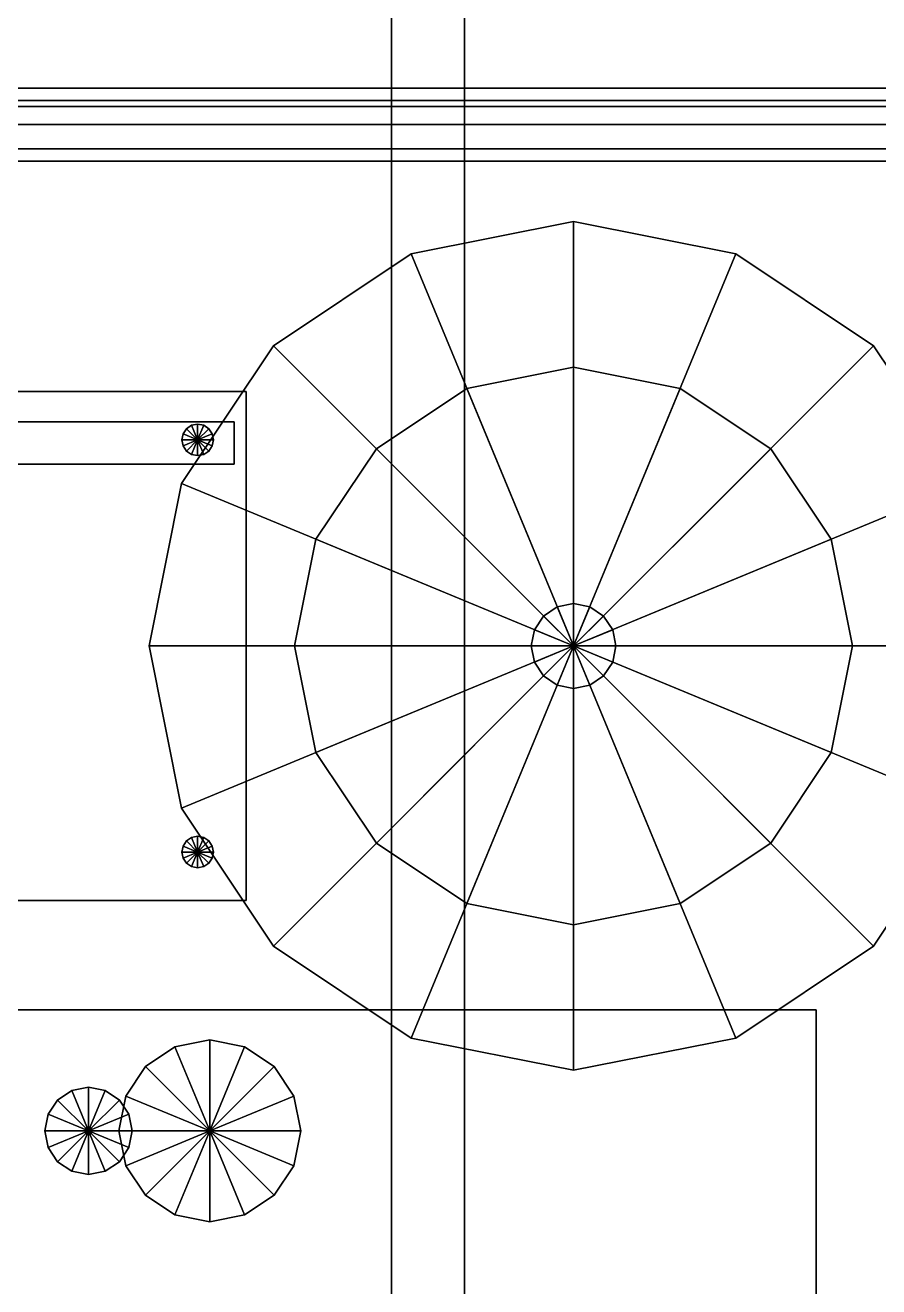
# Model space of a CAD drawing. Header units: millimetres. Extents: x -8000 to 18500, y -500 to 32500.
# Drawn here: x 3548 to 4252, y 10671 to 11712 of the extents above; entities that cross this region are included whole.
import ezdxf

# ---------------------------------------------------------------- set-up
doc = ezdxf.new("R2010")
doc.units = ezdxf.units.MM
for name, color, linetype in [('3D-CANOPY', 7, 'Continuous'), ('3D-FURNITURE', 7, 'Continuous'), ('3D-LIGHTS', 7, 'Continuous'), ('3D-PERGOLA', 7, 'Continuous'), ('3D-SITE', 7, 'Continuous'), ('3D-SLABS', 7, 'Continuous'), ('3D-STAIRS', 7, 'Continuous')]:
    doc.layers.add(name, color=color, linetype=linetype)

msp = doc.modelspace()

# ---------------------------------------------------------------- linework, layer by layer
at = {"layer": '3D-CANOPY', "color": 7}
for points in [[(1700, 11610, 3340), (1700, 11650, 3340), (4900, 11650, 3340), (4900, 11610, 3340)], [(1700, 11650, 3340), (1700, 11650, 3760), (4900, 11650, 3760), (4900, 11650, 3340)], [(1700, 11610, 3760), (4900, 11610, 3760), (4900, 11650, 3760), (1700, 11650, 3760)], [(1580, 10000, 3400), (1580, 11630, 3400), (5020, 11630, 3400), (5020, 10000, 3400)], [(1580, 11630, 3400), (1580, 11630, 3425), (5020, 11630, 3425), (5020, 11630, 3400)], [(1580, 10000, 3425), (5020, 10000, 3425), (5020, 11630, 3425), (1580, 11630, 3425)], [(1700, 11610, 3340), (4900, 11610, 3340), (4900, 11610, 3760), (1700, 11610, 3760)], [(1600, 10000, 3400), (1600, 11600, 3400), (5000, 11600, 3400), (5000, 10000, 3400)], [(1600, 11600, 3400), (1600, 11600, 3530), (5000, 11600, 3530), (5000, 11600, 3400)], [(1600, 10000, 3530), (5000, 10000, 3530), (5000, 11600, 3530), (1600, 11600, 3530)]]:
    msp.add_3dface(points, dxfattribs=at)
at = {"layer": '3D-FURNITURE', "color": 7}
for points in [[(4000, 11550, 4638), (3866.1, 11523.4, 4638), (3866.1, 11523.4, 4670), (4000, 11550, 4670)], [(4000, 11200, 4670), (4000, 11550, 4670), (3866.1, 11523.4, 4670), (4000, 11200, 4670)], [(4000, 11200, 4638), (3866.1, 11523.4, 4638), (4000, 11550, 4638), (4000, 11200, 4638)], [(4133.9, 11523.4, 4638), (4000, 11550, 4638), (4000, 11550, 4670), (4133.9, 11523.4, 4670)], [(4000, 11200, 4670), (4133.9, 11523.4, 4670), (4000, 11550, 4670), (4000, 11200, 4670)], [(4000, 11200, 4638), (4000, 11550, 4638), (4133.9, 11523.4, 4638), (4000, 11200, 4638)], [(3866.1, 11523.4, 4638), (3752.5, 11447.5, 4638), (3752.5, 11447.5, 4670), (3866.1, 11523.4, 4670)], [(4000, 11200, 4670), (3866.1, 11523.4, 4670), (3752.5, 11447.5, 4670), (4000, 11200, 4670)], [(4000, 11200, 4638), (3752.5, 11447.5, 4638), (3866.1, 11523.4, 4638), (4000, 11200, 4638)], [(4000, 11200, 4670), (4247.5, 11447.5, 4670), (4133.9, 11523.4, 4670), (4000, 11200, 4670)], [(4000, 11200, 4638), (4133.9, 11523.4, 4638), (4247.5, 11447.5, 4638), (4000, 11200, 4638)], [(4247.5, 11447.5, 4638), (4133.9, 11523.4, 4638), (4133.9, 11523.4, 4670), (4247.5, 11447.5, 4670)], [(3752.5, 11447.5, 4638), (3676.6, 11333.9, 4638), (3676.6, 11333.9, 4670), (3752.5, 11447.5, 4670)], [(4000, 11200, 4670), (3752.5, 11447.5, 4670), (3676.6, 11333.9, 4670), (4000, 11200, 4670)], [(4000, 11200, 4638), (3676.6, 11333.9, 4638), (3752.5, 11447.5, 4638), (4000, 11200, 4638)], [(4000, 11200, 4670), (4323.4, 11333.9, 4670), (4247.5, 11447.5, 4670), (4000, 11200, 4670)], [(4000, 11200, 4638), (4247.5, 11447.5, 4638), (4323.4, 11333.9, 4638), (4000, 11200, 4638)], [(4323.4, 11333.9, 4638), (4247.5, 11447.5, 4638), (4247.5, 11447.5, 4670), (4323.4, 11333.9, 4670)], [(4000, 11430, 3950), (3912, 11412.5, 3950), (3912, 11412.5, 3968), (4000, 11430, 3968)], [(4000, 11200, 3968), (4000, 11430, 3968), (3912, 11412.5, 3968), (4000, 11200, 3968)], [(4000, 11200, 3950), (3912, 11412.5, 3950), (4000, 11430, 3950), (4000, 11200, 3950)], [(4088, 11412.5, 3950), (4000, 11430, 3950), (4000, 11430, 3968), (4088, 11412.5, 3968)], [(4000, 11200, 3968), (4088, 11412.5, 3968), (4000, 11430, 3968), (4000, 11200, 3968)], [(4000, 11200, 3950), (4000, 11430, 3950), (4088, 11412.5, 3950), (4000, 11200, 3950)], [(3310, 10990, 4360), (3310, 11410, 4360), (3730, 11410, 4360), (3730, 10990, 4360)], [(3310, 11410, 4360), (3310, 11410, 4400), (3730, 11410, 4400), (3730, 11410, 4360)], [(3310, 10990, 4400), (3730, 10990, 4400), (3730, 11410, 4400), (3310, 11410, 4400)], [(3730, 10990, 4360), (3730, 11410, 4360), (3730, 11410, 4400), (3730, 10990, 4400)], [(3912, 11412.5, 3950), (3837.4, 11362.6, 3950), (3837.4, 11362.6, 3968), (3912, 11412.5, 3968)], [(4000, 11200, 3968), (3912, 11412.5, 3968), (3837.4, 11362.6, 3968), (4000, 11200, 3968)], [(4000, 11200, 3950), (3837.4, 11362.6, 3950), (3912, 11412.5, 3950), (4000, 11200, 3950)], [(4000, 11200, 3968), (4162.6, 11362.6, 3968), (4088, 11412.5, 3968), (4000, 11200, 3968)], [(4000, 11200, 3950), (4088, 11412.5, 3950), (4162.6, 11362.6, 3950), (4000, 11200, 3950)], [(4162.6, 11362.6, 3950), (4088, 11412.5, 3950), (4088, 11412.5, 3968), (4162.6, 11362.6, 3968)], [(3320, 11350, 4650), (3320, 11385, 4650), (3720, 11385, 4650), (3720, 11350, 4650)], [(3320, 11385, 4650), (3320, 11385, 4740), (3720, 11385, 4740), (3720, 11385, 4650)], [(3320, 11350, 4740), (3720, 11350, 4740), (3720, 11385, 4740), (3320, 11385, 4740)], [(3720, 11350, 4650), (3720, 11385, 4650), (3720, 11385, 4740), (3720, 11350, 4740)], [(3678, 11375, 3950), (3677, 11370, 3950), (3677, 11370, 4380), (3678, 11375, 4380)], [(3690, 11370, 4380), (3678, 11375, 4380), (3677, 11370, 4380), (3690, 11370, 4380)], [(3690, 11370, 3950), (3677, 11370, 3950), (3678, 11375, 3950), (3690, 11370, 3950)], [(3680.8, 11379.2, 3950), (3678, 11375, 3950), (3678, 11375, 4380), (3680.8, 11379.2, 4380)], [(3690, 11370, 4380), (3680.8, 11379.2, 4380), (3678, 11375, 4380), (3690, 11370, 4380)], [(3690, 11370, 3950), (3678, 11375, 3950), (3680.8, 11379.2, 3950), (3690, 11370, 3950)], [(3685, 11382, 3950), (3680.8, 11379.2, 3950), (3680.8, 11379.2, 4380), (3685, 11382, 4380)], [(3690, 11370, 4380), (3685, 11382, 4380), (3680.8, 11379.2, 4380), (3690, 11370, 4380)], [(3690, 11370, 3950), (3680.8, 11379.2, 3950), (3685, 11382, 3950), (3690, 11370, 3950)], [(3690, 11383, 3950), (3685, 11382, 3950), (3685, 11382, 4380), (3690, 11383, 4380)], [(3690, 11370, 4380), (3690, 11383, 4380), (3685, 11382, 4380), (3690, 11370, 4380)], [(3690, 11370, 3950), (3685, 11382, 3950), (3690, 11383, 3950), (3690, 11370, 3950)], [(3695, 11382, 3950), (3690, 11383, 3950), (3690, 11383, 4380), (3695, 11382, 4380)], [(3690, 11370, 4380), (3695, 11382, 4380), (3690, 11383, 4380), (3690, 11370, 4380)], [(3690, 11370, 3950), (3690, 11383, 3950), (3695, 11382, 3950), (3690, 11370, 3950)], [(3690, 11370, 4380), (3699.2, 11379.2, 4380), (3695, 11382, 4380), (3690, 11370, 4380)], [(3690, 11370, 3950), (3695, 11382, 3950), (3699.2, 11379.2, 3950), (3690, 11370, 3950)], [(3690, 11370, 4380), (3702, 11375, 4380), (3699.2, 11379.2, 4380), (3690, 11370, 4380)], [(3690, 11370, 3950), (3699.2, 11379.2, 3950), (3702, 11375, 3950), (3690, 11370, 3950)], [(3690, 11370, 4380), (3703, 11370, 4380), (3702, 11375, 4380), (3690, 11370, 4380)], [(3690, 11370, 3950), (3702, 11375, 3950), (3703, 11370, 3950), (3690, 11370, 3950)], [(3699.2, 11379.2, 3950), (3695, 11382, 3950), (3695, 11382, 4380), (3699.2, 11379.2, 4380)], [(3702, 11375, 3950), (3699.2, 11379.2, 3950), (3699.2, 11379.2, 4380), (3702, 11375, 4380)], [(3703, 11370, 3950), (3702, 11375, 3950), (3702, 11375, 4380), (3703, 11370, 4380)], [(3677, 11370, 3950), (3678, 11365, 3950), (3678, 11365, 4380), (3677, 11370, 4380)], [(3690, 11370, 4380), (3677, 11370, 4380), (3678, 11365, 4380), (3690, 11370, 4380)], [(3690, 11370, 3950), (3678, 11365, 3950), (3677, 11370, 3950), (3690, 11370, 3950)], [(3690, 11370, 4380), (3678, 11365, 4380), (3680.8, 11360.8, 4380), (3690, 11370, 4380)], [(3690, 11370, 3950), (3680.8, 11360.8, 3950), (3678, 11365, 3950), (3690, 11370, 3950)], [(3678, 11365, 3950), (3680.8, 11360.8, 3950), (3680.8, 11360.8, 4380), (3678, 11365, 4380)], [(3690, 11370, 4380), (3680.8, 11360.8, 4380), (3685, 11358, 4380), (3690, 11370, 4380)], [(3690, 11370, 3950), (3685, 11358, 3950), (3680.8, 11360.8, 3950), (3690, 11370, 3950)], [(3690, 11370, 4380), (3685, 11358, 4380), (3690, 11357, 4380), (3690, 11370, 4380)], [(3690, 11370, 3950), (3690, 11357, 3950), (3685, 11358, 3950), (3690, 11370, 3950)], [(3690, 11370, 4380), (3690, 11357, 4380), (3695, 11358, 4380), (3690, 11370, 4380)], [(3690, 11370, 3950), (3695, 11358, 3950), (3690, 11357, 3950), (3690, 11370, 3950)], [(3690, 11370, 4380), (3695, 11358, 4380), (3699.2, 11360.8, 4380), (3690, 11370, 4380)], [(3690, 11370, 3950), (3699.2, 11360.8, 3950), (3695, 11358, 3950), (3690, 11370, 3950)], [(3690, 11370, 4380), (3699.2, 11360.8, 4380), (3702, 11365, 4380), (3690, 11370, 4380)], [(3690, 11370, 3950), (3702, 11365, 3950), (3699.2, 11360.8, 3950), (3690, 11370, 3950)], [(3690, 11370, 4380), (3702, 11365, 4380), (3703, 11370, 4380), (3690, 11370, 4380)], [(3690, 11370, 3950), (3703, 11370, 3950), (3702, 11365, 3950), (3690, 11370, 3950)], [(3699.2, 11360.8, 3950), (3702, 11365, 3950), (3702, 11365, 4380), (3699.2, 11360.8, 4380)], [(3702, 11365, 3950), (3703, 11370, 3950), (3703, 11370, 4380), (3702, 11365, 4380)], [(3680.8, 11360.8, 3950), (3685, 11358, 3950), (3685, 11358, 4380), (3680.8, 11360.8, 4380)], [(3685, 11358, 3950), (3690, 11357, 3950), (3690, 11357, 4380), (3685, 11358, 4380)], [(3690, 11357, 3950), (3695, 11358, 3950), (3695, 11358, 4380), (3690, 11357, 4380)], [(3695, 11358, 3950), (3699.2, 11360.8, 3950), (3699.2, 11360.8, 4380), (3695, 11358, 4380)], [(3837.4, 11362.6, 3950), (3787.5, 11288, 3950), (3787.5, 11288, 3968), (3837.4, 11362.6, 3968)], [(4000, 11200, 3968), (3837.4, 11362.6, 3968), (3787.5, 11288, 3968), (4000, 11200, 3968)], [(4000, 11200, 3950), (3787.5, 11288, 3950), (3837.4, 11362.6, 3950), (4000, 11200, 3950)], [(4000, 11200, 3968), (4212.5, 11288, 3968), (4162.6, 11362.6, 3968), (4000, 11200, 3968)], [(4000, 11200, 3950), (4162.6, 11362.6, 3950), (4212.5, 11288, 3950), (4000, 11200, 3950)], [(4212.5, 11288, 3950), (4162.6, 11362.6, 3950), (4162.6, 11362.6, 3968), (4212.5, 11288, 3968)], [(3320, 11350, 4650), (3720, 11350, 4650), (3720, 11350, 4740), (3320, 11350, 4740)], [(3676.6, 11333.9, 4638), (3650, 11200, 4638), (3650, 11200, 4670), (3676.6, 11333.9, 4670)], [(4000, 11200, 4670), (3676.6, 11333.9, 4670), (3650, 11200, 4670), (4000, 11200, 4670)], [(4000, 11200, 4638), (3650, 11200, 4638), (3676.6, 11333.9, 4638), (4000, 11200, 4638)], [(4000, 11200, 4670), (4350, 11200, 4670), (4323.4, 11333.9, 4670), (4000, 11200, 4670)], [(4000, 11200, 4638), (4323.4, 11333.9, 4638), (4350, 11200, 4638), (4000, 11200, 4638)], [(3787.5, 11288, 3950), (3770, 11200, 3950), (3770, 11200, 3968), (3787.5, 11288, 3968)], [(4000, 11200, 3968), (3787.5, 11288, 3968), (3770, 11200, 3968), (4000, 11200, 3968)], [(4000, 11200, 3950), (3770, 11200, 3950), (3787.5, 11288, 3950), (4000, 11200, 3950)], [(4000, 11200, 3968), (4230, 11200, 3968), (4212.5, 11288, 3968), (4000, 11200, 3968)], [(4000, 11200, 3950), (4212.5, 11288, 3950), (4230, 11200, 3950), (4000, 11200, 3950)], [(4230, 11200, 3950), (4212.5, 11288, 3950), (4212.5, 11288, 3968), (4230, 11200, 3968)], [(3986.6, 11232.3, 3968), (3975.3, 11224.7, 3968), (3975.3, 11224.7, 4638), (3986.6, 11232.3, 4638)], [(4000, 11200, 4638), (3986.6, 11232.3, 4638), (3975.3, 11224.7, 4638), (4000, 11200, 4638)], [(4000, 11200, 3968), (3975.3, 11224.7, 3968), (3986.6, 11232.3, 3968), (4000, 11200, 3968)], [(4000, 11235, 3968), (3986.6, 11232.3, 3968), (3986.6, 11232.3, 4638), (4000, 11235, 4638)], [(4000, 11200, 4638), (4000, 11235, 4638), (3986.6, 11232.3, 4638), (4000, 11200, 4638)], [(4000, 11200, 3968), (3986.6, 11232.3, 3968), (4000, 11235, 3968), (4000, 11200, 3968)], [(4013.4, 11232.3, 3968), (4000, 11235, 3968), (4000, 11235, 4638), (4013.4, 11232.3, 4638)], [(4000, 11200, 4638), (4013.4, 11232.3, 4638), (4000, 11235, 4638), (4000, 11200, 4638)], [(4000, 11200, 3968), (4000, 11235, 3968), (4013.4, 11232.3, 3968), (4000, 11200, 3968)], [(4000, 11200, 4638), (4024.7, 11224.7, 4638), (4013.4, 11232.3, 4638), (4000, 11200, 4638)], [(4000, 11200, 3968), (4013.4, 11232.3, 3968), (4024.7, 11224.7, 3968), (4000, 11200, 3968)], [(4024.7, 11224.7, 3968), (4013.4, 11232.3, 3968), (4013.4, 11232.3, 4638), (4024.7, 11224.7, 4638)], [(3975.3, 11224.7, 3968), (3967.7, 11213.4, 3968), (3967.7, 11213.4, 4638), (3975.3, 11224.7, 4638)], [(4000, 11200, 4638), (3975.3, 11224.7, 4638), (3967.7, 11213.4, 4638), (4000, 11200, 4638)], [(4000, 11200, 3968), (3967.7, 11213.4, 3968), (3975.3, 11224.7, 3968), (4000, 11200, 3968)], [(4000, 11200, 4638), (4032.3, 11213.4, 4638), (4024.7, 11224.7, 4638), (4000, 11200, 4638)], [(4000, 11200, 3968), (4024.7, 11224.7, 3968), (4032.3, 11213.4, 3968), (4000, 11200, 3968)], [(4032.3, 11213.4, 3968), (4024.7, 11224.7, 3968), (4024.7, 11224.7, 4638), (4032.3, 11213.4, 4638)], [(3967.7, 11213.4, 3968), (3965, 11200, 3968), (3965, 11200, 4638), (3967.7, 11213.4, 4638)], [(4000, 11200, 4638), (3967.7, 11213.4, 4638), (3965, 11200, 4638), (4000, 11200, 4638)], [(4000, 11200, 3968), (3965, 11200, 3968), (3967.7, 11213.4, 3968), (4000, 11200, 3968)], [(4000, 11200, 4638), (4035, 11200, 4638), (4032.3, 11213.4, 4638), (4000, 11200, 4638)], [(4000, 11200, 3968), (4032.3, 11213.4, 3968), (4035, 11200, 3968), (4000, 11200, 3968)], [(4035, 11200, 3968), (4032.3, 11213.4, 3968), (4032.3, 11213.4, 4638), (4035, 11200, 4638)], [(3650, 11200, 4638), (3676.6, 11066.1, 4638), (3676.6, 11066.1, 4670), (3650, 11200, 4670)], [(4000, 11200, 4670), (3650, 11200, 4670), (3676.6, 11066.1, 4670), (4000, 11200, 4670)], [(4000, 11200, 4638), (3676.6, 11066.1, 4638), (3650, 11200, 4638), (4000, 11200, 4638)], [(4000, 11200, 4670), (3676.6, 11066.1, 4670), (3752.5, 10952.5, 4670), (4000, 11200, 4670)], [(4000, 11200, 4638), (3752.5, 10952.5, 4638), (3676.6, 11066.1, 4638), (4000, 11200, 4638)], [(4000, 11200, 4670), (3752.5, 10952.5, 4670), (3866.1, 10876.6, 4670), (4000, 11200, 4670)], [(4000, 11200, 4638), (3866.1, 10876.6, 4638), (3752.5, 10952.5, 4638), (4000, 11200, 4638)], [(3770, 11200, 3950), (3787.5, 11112, 3950), (3787.5, 11112, 3968), (3770, 11200, 3968)], [(4000, 11200, 3968), (3770, 11200, 3968), (3787.5, 11112, 3968), (4000, 11200, 3968)], [(4000, 11200, 3950), (3787.5, 11112, 3950), (3770, 11200, 3950), (4000, 11200, 3950)], [(4000, 11200, 3968), (3787.5, 11112, 3968), (3837.4, 11037.4, 3968), (4000, 11200, 3968)], [(4000, 11200, 3950), (3837.4, 11037.4, 3950), (3787.5, 11112, 3950), (4000, 11200, 3950)], [(4000, 11200, 3968), (3837.4, 11037.4, 3968), (3912, 10987.5, 3968), (4000, 11200, 3968)], [(4000, 11200, 3950), (3912, 10987.5, 3950), (3837.4, 11037.4, 3950), (4000, 11200, 3950)], [(4000, 11200, 4670), (3866.1, 10876.6, 4670), (4000, 10850, 4670), (4000, 11200, 4670)], [(4000, 11200, 4638), (4000, 10850, 4638), (3866.1, 10876.6, 4638), (4000, 11200, 4638)], [(4000, 11200, 3968), (3912, 10987.5, 3968), (4000, 10970, 3968), (4000, 11200, 3968)], [(4000, 11200, 3950), (4000, 10970, 3950), (3912, 10987.5, 3950), (4000, 11200, 3950)], [(3965, 11200, 3968), (3967.7, 11186.6, 3968), (3967.7, 11186.6, 4638), (3965, 11200, 4638)], [(4000, 11200, 4638), (3965, 11200, 4638), (3967.7, 11186.6, 4638), (4000, 11200, 4638)], [(4000, 11200, 3968), (3967.7, 11186.6, 3968), (3965, 11200, 3968), (4000, 11200, 3968)], [(4000, 11200, 4638), (3967.7, 11186.6, 4638), (3975.3, 11175.3, 4638), (4000, 11200, 4638)], [(4000, 11200, 3968), (3975.3, 11175.3, 3968), (3967.7, 11186.6, 3968), (4000, 11200, 3968)], [(4000, 11200, 4638), (3975.3, 11175.3, 4638), (3986.6, 11167.7, 4638), (4000, 11200, 4638)], [(4000, 11200, 3968), (3986.6, 11167.7, 3968), (3975.3, 11175.3, 3968), (4000, 11200, 3968)], [(4000, 11200, 4638), (3986.6, 11167.7, 4638), (4000, 11165, 4638), (4000, 11200, 4638)], [(4000, 11200, 3968), (4000, 11165, 3968), (3986.6, 11167.7, 3968), (4000, 11200, 3968)], [(4000, 11200, 3968), (4000, 10970, 3968), (4088, 10987.5, 3968), (4000, 11200, 3968)], [(4000, 11200, 3950), (4088, 10987.5, 3950), (4000, 10970, 3950), (4000, 11200, 3950)], [(4000, 11200, 3968), (4088, 10987.5, 3968), (4162.6, 11037.4, 3968), (4000, 11200, 3968)], [(4000, 11200, 3950), (4162.6, 11037.4, 3950), (4088, 10987.5, 3950), (4000, 11200, 3950)], [(4000, 11200, 3968), (4162.6, 11037.4, 3968), (4212.5, 11112, 3968), (4000, 11200, 3968)], [(4000, 11200, 3950), (4212.5, 11112, 3950), (4162.6, 11037.4, 3950), (4000, 11200, 3950)], [(4000, 11200, 3968), (4212.5, 11112, 3968), (4230, 11200, 3968), (4000, 11200, 3968)], [(4000, 11200, 3950), (4230, 11200, 3950), (4212.5, 11112, 3950), (4000, 11200, 3950)], [(4000, 11200, 4638), (4000, 11165, 4638), (4013.4, 11167.7, 4638), (4000, 11200, 4638)], [(4000, 11200, 3968), (4013.4, 11167.7, 3968), (4000, 11165, 3968), (4000, 11200, 3968)], [(4000, 11200, 4638), (4013.4, 11167.7, 4638), (4024.7, 11175.3, 4638), (4000, 11200, 4638)], [(4000, 11200, 3968), (4024.7, 11175.3, 3968), (4013.4, 11167.7, 3968), (4000, 11200, 3968)], [(4000, 11200, 4638), (4024.7, 11175.3, 4638), (4032.3, 11186.6, 4638), (4000, 11200, 4638)], [(4000, 11200, 3968), (4032.3, 11186.6, 3968), (4024.7, 11175.3, 3968), (4000, 11200, 3968)], [(4000, 11200, 4638), (4032.3, 11186.6, 4638), (4035, 11200, 4638), (4000, 11200, 4638)], [(4000, 11200, 3968), (4035, 11200, 3968), (4032.3, 11186.6, 3968), (4000, 11200, 3968)], [(4000, 11200, 4670), (4000, 10850, 4670), (4133.9, 10876.6, 4670), (4000, 11200, 4670)], [(4000, 11200, 4638), (4133.9, 10876.6, 4638), (4000, 10850, 4638), (4000, 11200, 4638)], [(4000, 11200, 4670), (4133.9, 10876.6, 4670), (4247.5, 10952.5, 4670), (4000, 11200, 4670)], [(4000, 11200, 4638), (4247.5, 10952.5, 4638), (4133.9, 10876.6, 4638), (4000, 11200, 4638)], [(4000, 11200, 4670), (4247.5, 10952.5, 4670), (4323.4, 11066.1, 4670), (4000, 11200, 4670)], [(4000, 11200, 4638), (4323.4, 11066.1, 4638), (4247.5, 10952.5, 4638), (4000, 11200, 4638)], [(4000, 11200, 4670), (4323.4, 11066.1, 4670), (4350, 11200, 4670), (4000, 11200, 4670)], [(4000, 11200, 4638), (4350, 11200, 4638), (4323.4, 11066.1, 4638), (4000, 11200, 4638)], [(4032.3, 11186.6, 3968), (4035, 11200, 3968), (4035, 11200, 4638), (4032.3, 11186.6, 4638)], [(4212.5, 11112, 3950), (4230, 11200, 3950), (4230, 11200, 3968), (4212.5, 11112, 3968)], [(3967.7, 11186.6, 3968), (3975.3, 11175.3, 3968), (3975.3, 11175.3, 4638), (3967.7, 11186.6, 4638)], [(4024.7, 11175.3, 3968), (4032.3, 11186.6, 3968), (4032.3, 11186.6, 4638), (4024.7, 11175.3, 4638)], [(3975.3, 11175.3, 3968), (3986.6, 11167.7, 3968), (3986.6, 11167.7, 4638), (3975.3, 11175.3, 4638)], [(3986.6, 11167.7, 3968), (4000, 11165, 3968), (4000, 11165, 4638), (3986.6, 11167.7, 4638)], [(4000, 11165, 3968), (4013.4, 11167.7, 3968), (4013.4, 11167.7, 4638), (4000, 11165, 4638)], [(4013.4, 11167.7, 3968), (4024.7, 11175.3, 3968), (4024.7, 11175.3, 4638), (4013.4, 11167.7, 4638)], [(3787.5, 11112, 3950), (3837.4, 11037.4, 3950), (3837.4, 11037.4, 3968), (3787.5, 11112, 3968)], [(4162.6, 11037.4, 3950), (4212.5, 11112, 3950), (4212.5, 11112, 3968), (4162.6, 11037.4, 3968)], [(3676.6, 11066.1, 4638), (3752.5, 10952.5, 4638), (3752.5, 10952.5, 4670), (3676.6, 11066.1, 4670)], [(4247.5, 10952.5, 4638), (4323.4, 11066.1, 4638), (4323.4, 11066.1, 4670), (4247.5, 10952.5, 4670)], [(3685, 11042, 3950), (3680.8, 11039.2, 3950), (3680.8, 11039.2, 4380), (3685, 11042, 4380)], [(3690, 11030, 4380), (3685, 11042, 4380), (3680.8, 11039.2, 4380), (3690, 11030, 4380)], [(3690, 11030, 3950), (3680.8, 11039.2, 3950), (3685, 11042, 3950), (3690, 11030, 3950)], [(3690, 11043, 3950), (3685, 11042, 3950), (3685, 11042, 4380), (3690, 11043, 4380)], [(3690, 11030, 4380), (3690, 11043, 4380), (3685, 11042, 4380), (3690, 11030, 4380)], [(3690, 11030, 3950), (3685, 11042, 3950), (3690, 11043, 3950), (3690, 11030, 3950)], [(3695, 11042, 3950), (3690, 11043, 3950), (3690, 11043, 4380), (3695, 11042, 4380)], [(3690, 11030, 4380), (3695, 11042, 4380), (3690, 11043, 4380), (3690, 11030, 4380)], [(3690, 11030, 3950), (3690, 11043, 3950), (3695, 11042, 3950), (3690, 11030, 3950)], [(3690, 11030, 4380), (3699.2, 11039.2, 4380), (3695, 11042, 4380), (3690, 11030, 4380)], [(3690, 11030, 3950), (3695, 11042, 3950), (3699.2, 11039.2, 3950), (3690, 11030, 3950)], [(3699.2, 11039.2, 3950), (3695, 11042, 3950), (3695, 11042, 4380), (3699.2, 11039.2, 4380)], [(3678, 11035, 3950), (3677, 11030, 3950), (3677, 11030, 4380), (3678, 11035, 4380)], [(3690, 11030, 4380), (3678, 11035, 4380), (3677, 11030, 4380), (3690, 11030, 4380)], [(3690, 11030, 3950), (3677, 11030, 3950), (3678, 11035, 3950), (3690, 11030, 3950)], [(3677, 11030, 3950), (3678, 11025, 3950), (3678, 11025, 4380), (3677, 11030, 4380)], [(3690, 11030, 4380), (3677, 11030, 4380), (3678, 11025, 4380), (3690, 11030, 4380)], [(3690, 11030, 3950), (3678, 11025, 3950), (3677, 11030, 3950), (3690, 11030, 3950)], [(3680.8, 11039.2, 3950), (3678, 11035, 3950), (3678, 11035, 4380), (3680.8, 11039.2, 4380)], [(3690, 11030, 4380), (3680.8, 11039.2, 4380), (3678, 11035, 4380), (3690, 11030, 4380)], [(3690, 11030, 3950), (3678, 11035, 3950), (3680.8, 11039.2, 3950), (3690, 11030, 3950)], [(3690, 11030, 4380), (3678, 11025, 4380), (3680.8, 11020.8, 4380), (3690, 11030, 4380)], [(3690, 11030, 3950), (3680.8, 11020.8, 3950), (3678, 11025, 3950), (3690, 11030, 3950)], [(3690, 11030, 4380), (3680.8, 11020.8, 4380), (3685, 11018, 4380), (3690, 11030, 4380)], [(3690, 11030, 3950), (3685, 11018, 3950), (3680.8, 11020.8, 3950), (3690, 11030, 3950)], [(3690, 11030, 4380), (3685, 11018, 4380), (3690, 11017, 4380), (3690, 11030, 4380)], [(3690, 11030, 3950), (3690, 11017, 3950), (3685, 11018, 3950), (3690, 11030, 3950)], [(3690, 11030, 4380), (3702, 11035, 4380), (3699.2, 11039.2, 4380), (3690, 11030, 4380)], [(3690, 11030, 3950), (3699.2, 11039.2, 3950), (3702, 11035, 3950), (3690, 11030, 3950)], [(3690, 11030, 4380), (3703, 11030, 4380), (3702, 11035, 4380), (3690, 11030, 4380)], [(3690, 11030, 3950), (3702, 11035, 3950), (3703, 11030, 3950), (3690, 11030, 3950)], [(3690, 11030, 4380), (3690, 11017, 4380), (3695, 11018, 4380), (3690, 11030, 4380)], [(3690, 11030, 3950), (3695, 11018, 3950), (3690, 11017, 3950), (3690, 11030, 3950)], [(3690, 11030, 4380), (3695, 11018, 4380), (3699.2, 11020.8, 4380), (3690, 11030, 4380)], [(3690, 11030, 3950), (3699.2, 11020.8, 3950), (3695, 11018, 3950), (3690, 11030, 3950)], [(3690, 11030, 4380), (3699.2, 11020.8, 4380), (3702, 11025, 4380), (3690, 11030, 4380)], [(3690, 11030, 3950), (3702, 11025, 3950), (3699.2, 11020.8, 3950), (3690, 11030, 3950)], [(3690, 11030, 4380), (3702, 11025, 4380), (3703, 11030, 4380), (3690, 11030, 4380)], [(3690, 11030, 3950), (3703, 11030, 3950), (3702, 11025, 3950), (3690, 11030, 3950)], [(3702, 11035, 3950), (3699.2, 11039.2, 3950), (3699.2, 11039.2, 4380), (3702, 11035, 4380)], [(3703, 11030, 3950), (3702, 11035, 3950), (3702, 11035, 4380), (3703, 11030, 4380)], [(3702, 11025, 3950), (3703, 11030, 3950), (3703, 11030, 4380), (3702, 11025, 4380)], [(3837.4, 11037.4, 3950), (3912, 10987.5, 3950), (3912, 10987.5, 3968), (3837.4, 11037.4, 3968)], [(4088, 10987.5, 3950), (4162.6, 11037.4, 3950), (4162.6, 11037.4, 3968), (4088, 10987.5, 3968)], [(3678, 11025, 3950), (3680.8, 11020.8, 3950), (3680.8, 11020.8, 4380), (3678, 11025, 4380)], [(3680.8, 11020.8, 3950), (3685, 11018, 3950), (3685, 11018, 4380), (3680.8, 11020.8, 4380)], [(3695, 11018, 3950), (3699.2, 11020.8, 3950), (3699.2, 11020.8, 4380), (3695, 11018, 4380)], [(3699.2, 11020.8, 3950), (3702, 11025, 3950), (3702, 11025, 4380), (3699.2, 11020.8, 4380)], [(3685, 11018, 3950), (3690, 11017, 3950), (3690, 11017, 4380), (3685, 11018, 4380)], [(3690, 11017, 3950), (3695, 11018, 3950), (3695, 11018, 4380), (3690, 11017, 4380)], [(3310, 10990, 4360), (3730, 10990, 4360), (3730, 10990, 4400), (3310, 10990, 4400)], [(3912, 10987.5, 3950), (4000, 10970, 3950), (4000, 10970, 3968), (3912, 10987.5, 3968)], [(4000, 10970, 3950), (4088, 10987.5, 3950), (4088, 10987.5, 3968), (4000, 10970, 3968)], [(3752.5, 10952.5, 4638), (3866.1, 10876.6, 4638), (3866.1, 10876.6, 4670), (3752.5, 10952.5, 4670)], [(4133.9, 10876.6, 4638), (4247.5, 10952.5, 4638), (4247.5, 10952.5, 4670), (4133.9, 10876.6, 4670)], [(3866.1, 10876.6, 4638), (4000, 10850, 4638), (4000, 10850, 4670), (3866.1, 10876.6, 4670)], [(4000, 10850, 4638), (4133.9, 10876.6, 4638), (4133.9, 10876.6, 4670), (4000, 10850, 4670)]]:
    msp.add_3dface(points, dxfattribs=at)
at = {"layer": '3D-LIGHTS', "color": 7}
for points in [[(1780, 11645, 3440), (1780, 11660, 3440), (4820, 11660, 3440), (4820, 11645, 3440)], [(1780, 11660, 3440), (1780, 11660, 3660), (4820, 11660, 3660), (4820, 11660, 3440)], [(1780, 11645, 3660), (4820, 11645, 3660), (4820, 11660, 3660), (1780, 11660, 3660)], [(1780, 11645, 3440), (4820, 11645, 3440), (4820, 11645, 3660), (1780, 11645, 3660)], [(3700, 10875, 3390), (3671.3, 10869.3, 3390), (3671.3, 10869.3, 3402), (3700, 10875, 3402)], [(3700, 10800, 3402), (3700, 10875, 3402), (3671.3, 10869.3, 3402), (3700, 10800, 3402)], [(3700, 10800, 3390), (3671.3, 10869.3, 3390), (3700, 10875, 3390), (3700, 10800, 3390)], [(3728.7, 10869.3, 3390), (3700, 10875, 3390), (3700, 10875, 3402), (3728.7, 10869.3, 3402)], [(3700, 10800, 3402), (3728.7, 10869.3, 3402), (3700, 10875, 3402), (3700, 10800, 3402)], [(3700, 10800, 3390), (3700, 10875, 3390), (3728.7, 10869.3, 3390), (3700, 10800, 3390)], [(3671.3, 10869.3, 3390), (3647, 10853, 3390), (3647, 10853, 3402), (3671.3, 10869.3, 3402)], [(3700, 10800, 3402), (3671.3, 10869.3, 3402), (3647, 10853, 3402), (3700, 10800, 3402)], [(3700, 10800, 3390), (3647, 10853, 3390), (3671.3, 10869.3, 3390), (3700, 10800, 3390)], [(3700, 10800, 3402), (3753, 10853, 3402), (3728.7, 10869.3, 3402), (3700, 10800, 3402)], [(3700, 10800, 3390), (3728.7, 10869.3, 3390), (3753, 10853, 3390), (3700, 10800, 3390)], [(3753, 10853, 3390), (3728.7, 10869.3, 3390), (3728.7, 10869.3, 3402), (3753, 10853, 3402)], [(3647, 10853, 3390), (3630.7, 10828.7, 3390), (3630.7, 10828.7, 3402), (3647, 10853, 3402)], [(3700, 10800, 3402), (3647, 10853, 3402), (3630.7, 10828.7, 3402), (3700, 10800, 3402)], [(3700, 10800, 3390), (3630.7, 10828.7, 3390), (3647, 10853, 3390), (3700, 10800, 3390)], [(3700, 10800, 3402), (3769.3, 10828.7, 3402), (3753, 10853, 3402), (3700, 10800, 3402)], [(3700, 10800, 3390), (3753, 10853, 3390), (3769.3, 10828.7, 3390), (3700, 10800, 3390)], [(3769.3, 10828.7, 3390), (3753, 10853, 3390), (3753, 10853, 3402), (3769.3, 10828.7, 3402)], [(3586.2, 10833.3, 6510), (3574.5, 10825.5, 6510), (3574.5, 10825.5, 6550), (3586.2, 10833.3, 6550)], [(3600, 10800, 6550), (3586.2, 10833.3, 6550), (3574.5, 10825.5, 6550), (3600, 10800, 6550)], [(3600, 10800, 6510), (3574.5, 10825.5, 6510), (3586.2, 10833.3, 6510), (3600, 10800, 6510)], [(3600, 10836, 6510), (3586.2, 10833.3, 6510), (3586.2, 10833.3, 6550), (3600, 10836, 6550)], [(3600, 10800, 6550), (3600, 10836, 6550), (3586.2, 10833.3, 6550), (3600, 10800, 6550)], [(3600, 10800, 6510), (3586.2, 10833.3, 6510), (3600, 10836, 6510), (3600, 10800, 6510)], [(3613.8, 10833.3, 6510), (3600, 10836, 6510), (3600, 10836, 6550), (3613.8, 10833.3, 6550)], [(3600, 10800, 6550), (3613.8, 10833.3, 6550), (3600, 10836, 6550), (3600, 10800, 6550)], [(3600, 10800, 6510), (3600, 10836, 6510), (3613.8, 10833.3, 6510), (3600, 10800, 6510)], [(3600, 10800, 6550), (3625.5, 10825.5, 6550), (3613.8, 10833.3, 6550), (3600, 10800, 6550)], [(3600, 10800, 6510), (3613.8, 10833.3, 6510), (3625.5, 10825.5, 6510), (3600, 10800, 6510)], [(3625.5, 10825.5, 6510), (3613.8, 10833.3, 6510), (3613.8, 10833.3, 6550), (3625.5, 10825.5, 6550)], [(3574.5, 10825.5, 6510), (3566.7, 10813.8, 6510), (3566.7, 10813.8, 6550), (3574.5, 10825.5, 6550)], [(3600, 10800, 6550), (3574.5, 10825.5, 6550), (3566.7, 10813.8, 6550), (3600, 10800, 6550)], [(3600, 10800, 6510), (3566.7, 10813.8, 6510), (3574.5, 10825.5, 6510), (3600, 10800, 6510)], [(3600, 10800, 6550), (3633.3, 10813.8, 6550), (3625.5, 10825.5, 6550), (3600, 10800, 6550)], [(3600, 10800, 6510), (3625.5, 10825.5, 6510), (3633.3, 10813.8, 6510), (3600, 10800, 6510)], [(3630.7, 10828.7, 3390), (3625, 10800, 3390), (3625, 10800, 3402), (3630.7, 10828.7, 3402)], [(3700, 10800, 3402), (3630.7, 10828.7, 3402), (3625, 10800, 3402), (3700, 10800, 3402)], [(3700, 10800, 3390), (3625, 10800, 3390), (3630.7, 10828.7, 3390), (3700, 10800, 3390)], [(3633.3, 10813.8, 6510), (3625.5, 10825.5, 6510), (3625.5, 10825.5, 6550), (3633.3, 10813.8, 6550)], [(3700, 10800, 3402), (3775, 10800, 3402), (3769.3, 10828.7, 3402), (3700, 10800, 3402)], [(3700, 10800, 3390), (3769.3, 10828.7, 3390), (3775, 10800, 3390), (3700, 10800, 3390)], [(3775, 10800, 3390), (3769.3, 10828.7, 3390), (3769.3, 10828.7, 3402), (3775, 10800, 3402)], [(3566.7, 10813.8, 6510), (3564, 10800, 6510), (3564, 10800, 6550), (3566.7, 10813.8, 6550)], [(3600, 10800, 6550), (3566.7, 10813.8, 6550), (3564, 10800, 6550), (3600, 10800, 6550)], [(3600, 10800, 6510), (3564, 10800, 6510), (3566.7, 10813.8, 6510), (3600, 10800, 6510)], [(3600, 10800, 6550), (3636, 10800, 6550), (3633.3, 10813.8, 6550), (3600, 10800, 6550)], [(3600, 10800, 6510), (3633.3, 10813.8, 6510), (3636, 10800, 6510), (3600, 10800, 6510)], [(3636, 10800, 6510), (3633.3, 10813.8, 6510), (3633.3, 10813.8, 6550), (3636, 10800, 6550)], [(3597.2, 10801.1, 6550), (3597, 10800, 6550), (3597, 10800, 6780), (3597.2, 10801.1, 6780)], [(3600, 10800, 6780), (3597.2, 10801.1, 6780), (3597, 10800, 6780), (3600, 10800, 6780)], [(3600, 10800, 6550), (3597, 10800, 6550), (3597.2, 10801.1, 6550), (3600, 10800, 6550)], [(3597.9, 10802.1, 6550), (3597.2, 10801.1, 6550), (3597.2, 10801.1, 6780), (3597.9, 10802.1, 6780)], [(3600, 10800, 6780), (3597.9, 10802.1, 6780), (3597.2, 10801.1, 6780), (3600, 10800, 6780)], [(3600, 10800, 6550), (3597.2, 10801.1, 6550), (3597.9, 10802.1, 6550), (3600, 10800, 6550)], [(3598.9, 10802.8, 6550), (3597.9, 10802.1, 6550), (3597.9, 10802.1, 6780), (3598.9, 10802.8, 6780)], [(3600, 10800, 6780), (3598.9, 10802.8, 6780), (3597.9, 10802.1, 6780), (3600, 10800, 6780)], [(3600, 10800, 6550), (3597.9, 10802.1, 6550), (3598.9, 10802.8, 6550), (3600, 10800, 6550)], [(3600, 10803, 6550), (3598.9, 10802.8, 6550), (3598.9, 10802.8, 6780), (3600, 10803, 6780)], [(3600, 10800, 6780), (3600, 10803, 6780), (3598.9, 10802.8, 6780), (3600, 10800, 6780)], [(3600, 10800, 6550), (3598.9, 10802.8, 6550), (3600, 10803, 6550), (3600, 10800, 6550)], [(3601.1, 10802.8, 6550), (3600, 10803, 6550), (3600, 10803, 6780), (3601.1, 10802.8, 6780)], [(3600, 10800, 6780), (3601.1, 10802.8, 6780), (3600, 10803, 6780), (3600, 10800, 6780)], [(3600, 10800, 6550), (3600, 10803, 6550), (3601.1, 10802.8, 6550), (3600, 10800, 6550)], [(3600, 10800, 6780), (3602.1, 10802.1, 6780), (3601.1, 10802.8, 6780), (3600, 10800, 6780)], [(3600, 10800, 6550), (3601.1, 10802.8, 6550), (3602.1, 10802.1, 6550), (3600, 10800, 6550)], [(3600, 10800, 6780), (3602.8, 10801.1, 6780), (3602.1, 10802.1, 6780), (3600, 10800, 6780)], [(3600, 10800, 6550), (3602.1, 10802.1, 6550), (3602.8, 10801.1, 6550), (3600, 10800, 6550)], [(3600, 10800, 6780), (3603, 10800, 6780), (3602.8, 10801.1, 6780), (3600, 10800, 6780)], [(3600, 10800, 6550), (3602.8, 10801.1, 6550), (3603, 10800, 6550), (3600, 10800, 6550)], [(3602.1, 10802.1, 6550), (3601.1, 10802.8, 6550), (3601.1, 10802.8, 6780), (3602.1, 10802.1, 6780)], [(3602.8, 10801.1, 6550), (3602.1, 10802.1, 6550), (3602.1, 10802.1, 6780), (3602.8, 10801.1, 6780)], [(3603, 10800, 6550), (3602.8, 10801.1, 6550), (3602.8, 10801.1, 6780), (3603, 10800, 6780)], [(3564, 10800, 6510), (3566.7, 10786.2, 6510), (3566.7, 10786.2, 6550), (3564, 10800, 6550)], [(3600, 10800, 6550), (3564, 10800, 6550), (3566.7, 10786.2, 6550), (3600, 10800, 6550)], [(3600, 10800, 6510), (3566.7, 10786.2, 6510), (3564, 10800, 6510), (3600, 10800, 6510)], [(3600, 10800, 6550), (3566.7, 10786.2, 6550), (3574.5, 10774.5, 6550), (3600, 10800, 6550)], [(3600, 10800, 6510), (3574.5, 10774.5, 6510), (3566.7, 10786.2, 6510), (3600, 10800, 6510)], [(3600, 10800, 6550), (3574.5, 10774.5, 6550), (3586.2, 10766.7, 6550), (3600, 10800, 6550)], [(3600, 10800, 6510), (3586.2, 10766.7, 6510), (3574.5, 10774.5, 6510), (3600, 10800, 6510)], [(3600, 10800, 6550), (3586.2, 10766.7, 6550), (3600, 10764, 6550), (3600, 10800, 6550)], [(3600, 10800, 6510), (3600, 10764, 6510), (3586.2, 10766.7, 6510), (3600, 10800, 6510)], [(3597, 10800, 6550), (3597.2, 10798.9, 6550), (3597.2, 10798.9, 6780), (3597, 10800, 6780)], [(3600, 10800, 6780), (3597, 10800, 6780), (3597.2, 10798.9, 6780), (3600, 10800, 6780)], [(3600, 10800, 6550), (3597.2, 10798.9, 6550), (3597, 10800, 6550), (3600, 10800, 6550)], [(3600, 10800, 6780), (3597.2, 10798.9, 6780), (3597.9, 10797.9, 6780), (3600, 10800, 6780)], [(3600, 10800, 6550), (3597.9, 10797.9, 6550), (3597.2, 10798.9, 6550), (3600, 10800, 6550)], [(3597.2, 10798.9, 6550), (3597.9, 10797.9, 6550), (3597.9, 10797.9, 6780), (3597.2, 10798.9, 6780)], [(3600, 10800, 6780), (3597.9, 10797.9, 6780), (3598.9, 10797.2, 6780), (3600, 10800, 6780)], [(3600, 10800, 6550), (3598.9, 10797.2, 6550), (3597.9, 10797.9, 6550), (3600, 10800, 6550)], [(3597.9, 10797.9, 6550), (3598.9, 10797.2, 6550), (3598.9, 10797.2, 6780), (3597.9, 10797.9, 6780)], [(3600, 10800, 6780), (3598.9, 10797.2, 6780), (3600, 10797, 6780), (3600, 10800, 6780)], [(3600, 10800, 6550), (3600, 10797, 6550), (3598.9, 10797.2, 6550), (3600, 10800, 6550)], [(3598.9, 10797.2, 6550), (3600, 10797, 6550), (3600, 10797, 6780), (3598.9, 10797.2, 6780)], [(3600, 10800, 6780), (3600, 10797, 6780), (3601.1, 10797.2, 6780), (3600, 10800, 6780)], [(3600, 10800, 6550), (3601.1, 10797.2, 6550), (3600, 10797, 6550), (3600, 10800, 6550)], [(3600, 10800, 6780), (3601.1, 10797.2, 6780), (3602.1, 10797.9, 6780), (3600, 10800, 6780)], [(3600, 10800, 6550), (3602.1, 10797.9, 6550), (3601.1, 10797.2, 6550), (3600, 10800, 6550)], [(3600, 10800, 6780), (3602.1, 10797.9, 6780), (3602.8, 10798.9, 6780), (3600, 10800, 6780)], [(3600, 10800, 6550), (3602.8, 10798.9, 6550), (3602.1, 10797.9, 6550), (3600, 10800, 6550)], [(3600, 10800, 6780), (3602.8, 10798.9, 6780), (3603, 10800, 6780), (3600, 10800, 6780)], [(3600, 10800, 6550), (3603, 10800, 6550), (3602.8, 10798.9, 6550), (3600, 10800, 6550)], [(3600, 10800, 6550), (3600, 10764, 6550), (3613.8, 10766.7, 6550), (3600, 10800, 6550)], [(3600, 10800, 6510), (3613.8, 10766.7, 6510), (3600, 10764, 6510), (3600, 10800, 6510)], [(3600, 10800, 6550), (3613.8, 10766.7, 6550), (3625.5, 10774.5, 6550), (3600, 10800, 6550)], [(3600, 10800, 6510), (3625.5, 10774.5, 6510), (3613.8, 10766.7, 6510), (3600, 10800, 6510)], [(3600, 10800, 6550), (3625.5, 10774.5, 6550), (3633.3, 10786.2, 6550), (3600, 10800, 6550)], [(3600, 10800, 6510), (3633.3, 10786.2, 6510), (3625.5, 10774.5, 6510), (3600, 10800, 6510)], [(3600, 10800, 6550), (3633.3, 10786.2, 6550), (3636, 10800, 6550), (3600, 10800, 6550)], [(3600, 10800, 6510), (3636, 10800, 6510), (3633.3, 10786.2, 6510), (3600, 10800, 6510)], [(3600, 10797, 6550), (3601.1, 10797.2, 6550), (3601.1, 10797.2, 6780), (3600, 10797, 6780)], [(3601.1, 10797.2, 6550), (3602.1, 10797.9, 6550), (3602.1, 10797.9, 6780), (3601.1, 10797.2, 6780)], [(3602.1, 10797.9, 6550), (3602.8, 10798.9, 6550), (3602.8, 10798.9, 6780), (3602.1, 10797.9, 6780)], [(3602.8, 10798.9, 6550), (3603, 10800, 6550), (3603, 10800, 6780), (3602.8, 10798.9, 6780)], [(3625, 10800, 3390), (3630.7, 10771.3, 3390), (3630.7, 10771.3, 3402), (3625, 10800, 3402)], [(3700, 10800, 3402), (3625, 10800, 3402), (3630.7, 10771.3, 3402), (3700, 10800, 3402)], [(3700, 10800, 3390), (3630.7, 10771.3, 3390), (3625, 10800, 3390), (3700, 10800, 3390)], [(3700, 10800, 3402), (3630.7, 10771.3, 3402), (3647, 10747, 3402), (3700, 10800, 3402)], [(3700, 10800, 3390), (3647, 10747, 3390), (3630.7, 10771.3, 3390), (3700, 10800, 3390)], [(3633.3, 10786.2, 6510), (3636, 10800, 6510), (3636, 10800, 6550), (3633.3, 10786.2, 6550)], [(3700, 10800, 3402), (3647, 10747, 3402), (3671.3, 10730.7, 3402), (3700, 10800, 3402)], [(3700, 10800, 3390), (3671.3, 10730.7, 3390), (3647, 10747, 3390), (3700, 10800, 3390)], [(3700, 10800, 3402), (3671.3, 10730.7, 3402), (3700, 10725, 3402), (3700, 10800, 3402)], [(3700, 10800, 3390), (3700, 10725, 3390), (3671.3, 10730.7, 3390), (3700, 10800, 3390)], [(3700, 10800, 3402), (3700, 10725, 3402), (3728.7, 10730.7, 3402), (3700, 10800, 3402)], [(3700, 10800, 3390), (3728.7, 10730.7, 3390), (3700, 10725, 3390), (3700, 10800, 3390)], [(3700, 10800, 3402), (3728.7, 10730.7, 3402), (3753, 10747, 3402), (3700, 10800, 3402)], [(3700, 10800, 3390), (3753, 10747, 3390), (3728.7, 10730.7, 3390), (3700, 10800, 3390)], [(3700, 10800, 3402), (3753, 10747, 3402), (3769.3, 10771.3, 3402), (3700, 10800, 3402)], [(3700, 10800, 3390), (3769.3, 10771.3, 3390), (3753, 10747, 3390), (3700, 10800, 3390)], [(3700, 10800, 3402), (3769.3, 10771.3, 3402), (3775, 10800, 3402), (3700, 10800, 3402)], [(3700, 10800, 3390), (3775, 10800, 3390), (3769.3, 10771.3, 3390), (3700, 10800, 3390)], [(3769.3, 10771.3, 3390), (3775, 10800, 3390), (3775, 10800, 3402), (3769.3, 10771.3, 3402)], [(3566.7, 10786.2, 6510), (3574.5, 10774.5, 6510), (3574.5, 10774.5, 6550), (3566.7, 10786.2, 6550)], [(3625.5, 10774.5, 6510), (3633.3, 10786.2, 6510), (3633.3, 10786.2, 6550), (3625.5, 10774.5, 6550)], [(3574.5, 10774.5, 6510), (3586.2, 10766.7, 6510), (3586.2, 10766.7, 6550), (3574.5, 10774.5, 6550)], [(3613.8, 10766.7, 6510), (3625.5, 10774.5, 6510), (3625.5, 10774.5, 6550), (3613.8, 10766.7, 6550)], [(3630.7, 10771.3, 3390), (3647, 10747, 3390), (3647, 10747, 3402), (3630.7, 10771.3, 3402)], [(3753, 10747, 3390), (3769.3, 10771.3, 3390), (3769.3, 10771.3, 3402), (3753, 10747, 3402)], [(3586.2, 10766.7, 6510), (3600, 10764, 6510), (3600, 10764, 6550), (3586.2, 10766.7, 6550)], [(3600, 10764, 6510), (3613.8, 10766.7, 6510), (3613.8, 10766.7, 6550), (3600, 10764, 6550)], [(3647, 10747, 3390), (3671.3, 10730.7, 3390), (3671.3, 10730.7, 3402), (3647, 10747, 3402)], [(3728.7, 10730.7, 3390), (3753, 10747, 3390), (3753, 10747, 3402), (3728.7, 10730.7, 3402)], [(3671.3, 10730.7, 3390), (3700, 10725, 3390), (3700, 10725, 3402), (3671.3, 10730.7, 3402)], [(3700, 10725, 3390), (3728.7, 10730.7, 3390), (3728.7, 10730.7, 3402), (3700, 10725, 3402)]]:
    msp.add_3dface(points, dxfattribs=at)
at = {"layer": '3D-PERGOLA', "color": 7}
for points in [[(3850, 10000, 6780), (3850, 12480, 6780), (3910, 12480, 6780), (3910, 10000, 6780)], [(3850, 10000, 6780), (3850, 10000, 6900), (3850, 12480, 6900), (3850, 12480, 6780)], [(3850, 10000, 6900), (3910, 10000, 6900), (3910, 12480, 6900), (3850, 12480, 6900)], [(3910, 10000, 6780), (3910, 12480, 6780), (3910, 12480, 6900), (3910, 10000, 6900)]]:
    msp.add_3dface(points, dxfattribs=at)
at = {"layer": '3D-SITE', "color": 7}
for points in [[(-3000, 9900, -30), (-3000, 25500, -30), (13000, 25500, -30), (13000, 9900, -30)], [(-3000, 9900), (13000, 9900), (13000, 25500), (-3000, 25500)]]:
    msp.add_3dface(points, dxfattribs=at)
at = {"layer": '3D-SLABS', "color": 7}
for points in [[(0, 10000, 3800), (0, 12500, 3800), (10000, 12500, 3800), (10000, 10000, 3800)], [(0, 10000, 3950), (10000, 10000, 3950), (10000, 12500, 3950), (0, 12500, 3950)]]:
    msp.add_3dface(points, dxfattribs=at)
at = {"layer": '3D-STAIRS', "color": 7}
for points in [[(1600, 10600), (1600, 10900), (4200, 10900), (4200, 10600)], [(1600, 10900), (1600, 10900, 200), (4200, 10900, 200), (4200, 10900)], [(1600, 10600, 200), (4200, 10600, 200), (4200, 10900, 200), (1600, 10900, 200)], [(4200, 10600), (4200, 10900), (4200, 10900, 200), (4200, 10600, 200)]]:
    msp.add_3dface(points, dxfattribs=at)

doc.saveas('drawing.dxf')
